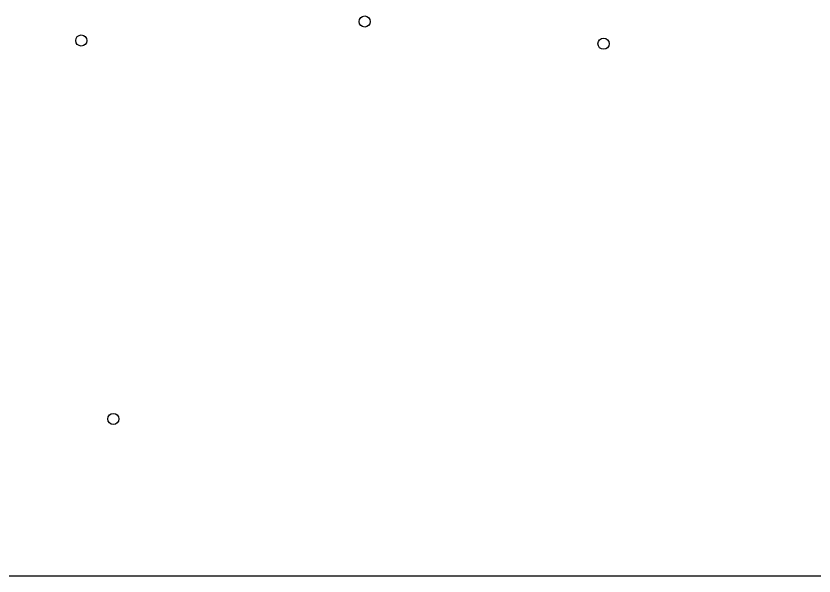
# Model space of a CAD drawing. Extents: x 114.9 to 199.6, y -137.1 to -76.7.
# Drawn here: x 125.37 to 136.13, y -126.15 to -118.59 of the extents above; entities that cross this region are included whole.
import ezdxf

# ---------------------------------------------------------------- set-up
doc = ezdxf.new("R2010")
doc.units = 0
doc.layers.add('BLACK', color=7, linetype='CONTINUOUS')

msp = doc.modelspace()

# ---------------------------------------------------------------- linework, layer by layer
at = {"layer": 'BLACK', "linetype": 'CONTINUOUS'}
msp.add_line((143.648416, -126.1495), (115.632407, -126.1495), dxfattribs=at)
at = {"layer": 'BLACK'}
for centre in [(130.07, -118.67), (126.248206, -118.926328), (133.29, -118.97), (126.68, -124.03)]:
    msp.add_circle(centre, 0.075, dxfattribs=at)

doc.saveas('drawing.dxf')
